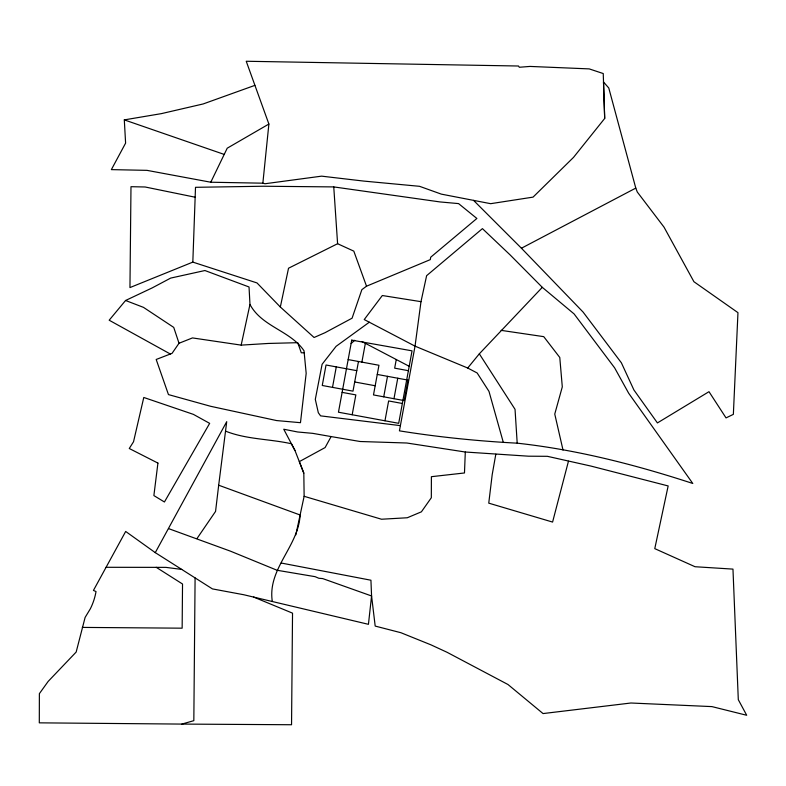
<?xml version="1.0" encoding="UTF-8"?>
<svg xmlns="http://www.w3.org/2000/svg" width="786" height="786" viewBox="0 0 786 786"><rect width="100%" height="100%" fill="white"/><g stroke="black" fill="none" stroke-linecap="round" stroke-linejoin="round"><path stroke-width="1.18" d="M272.3 601.418C267.26 568.858 298.533 546.417 300.114 514.997L218.685 485.208L226.722 421.66L155.274 552.637L212.416 588.901L243.739 594.737L368.438 624.32L371.572 595.975L370.933 580.225L281.241 563.031M195.095 577.907L193.828 720.664L181.88 724.083L39.3 722.845L39.379 693.655L48.152 681.433L76.163 652.056L85.114 617.423L90.361 608.767A62.31 62.31 0 0 0 95.774 592.919L96 591.544L93.436 590.424L125.672 531.454L155.274 552.637M192.825 262.111L195.508 187.314L263.31 186.233L333.755 186.911L440.022 201.933L458.582 203.603L476.876 218.469L430.699 257.219L430.296 259.626L366.522 286.202L361.865 289.651L352.079 318.192L324.991 332.714L314.076 337.499L280.337 307.012L256.993 282.931L192.825 262.111L129.955 287.578L130.987 186.695L145.135 186.989L195.154 197.217M465.302 452.019L464.477 472.966L431.396 476.689L431.327 497.735L421.404 511.824L407.286 517.758L381.515 519.232L304.133 496.3L303.818 473.143L299.319 461.637L325.109 447.568L331.122 436.574L360.086 441.506L406.824 443.009L465.302 452.019L528.546 456.194L547.361 456.312L590.875 466.059L668.159 485.945L654.777 548.638L695.03 566.726L732.965 569.113L738.3 699.678L746.7 715.27L711.929 706.604L630.922 703.008L543.047 713.57L508.011 684.527L447.008 652.262L430.954 644.844L400.899 632.71L375.187 626.078L371.572 595.975L322.663 578.575L318.851 578.27L315.107 576.669L277.085 570.272L230.475 551.173L168.558 528.605M262.858 183.187L268.881 124.041L246.234 61.259L518.505 66.014L519.291 67.262L530 66.427L589.225 68.893L603.245 73.55L604.689 118.46L573.525 157.377L533.046 197.129L490.661 203.682L441.339 194.132L419.528 186.311L363.839 181.094L321.612 176.152L265.059 183.737L262.858 183.187L210.776 182.224L146.992 170.356L111.366 169.619L125.603 143.131L124.306 119.885L161.415 113.626L203.152 103.958L254.87 85.369M218.685 485.208L215.561 511.401L196.962 538.587M420.991 301.667L415.037 346.154L399.426 430.846C438.529 437.134 477.721 441.064 517.198 443.176C577.111 449.72 635.569 464.781 692.78 483.469L628.682 393.246L614.613 367.828L574.094 313.928L542.301 287.342L510.016 254.811L482.427 228.628L426.621 275.67L420.991 301.667L382.32 295.526L364.232 319.558L415.037 346.154L467.699 368.015L477.151 372.977L488.99 391.399L503.138 441.761M495.819 454.2L492.193 474.695L488.754 503.148L552.587 522.071L568.465 461.185M332.507 387.38L336.28 366.885M358.465 361.481L352.993 391.153L322.26 385.484L326.033 364.999L356.775 370.668M352.177 414.743L355.842 394.896L342.116 392.371M361.884 362.12L365.352 343.335M383.725 396.822L387.508 376.327M384.963 420.785L388.628 400.948L402.353 403.473M396.262 359.516L394.67 368.162L408.396 370.687M393.973 398.708L397.755 378.223M249.968 304.428C261.709 326.701 290.378 330.631 304.005 350.743L306.176 373.34L300.468 422.691L276.603 420.569L210.628 406.293L168.459 394.592L156.188 359.477L172.055 353.346L179.021 343.256L192.482 337.921L241.164 345.123L249.968 304.428L249.034 286.978L204.92 270.531L170.69 278.087L152.16 287.922L125.573 300.488L109.175 320.216L170.326 354.014M280.337 307.012L288.531 268.223L337.597 243.719L353.808 251.137L366.522 286.202M295.841 534.844L304.133 496.3M210.776 182.224L227.223 148.2L268.881 124.041M467.699 368.015L479.322 353.828L542.301 287.342M351.116 343.531L354.722 340.279M369.312 322.211L336.094 346.331L322.103 364.272L315.304 399.376L318.33 412.758L320.59 415.863L400.388 425.629M604.689 118.46L603.491 81.95L608.786 88.012L635.786 188.1L521.432 248.219L473.555 200.371M241.164 345.123L268.281 343.453L297.756 342.686L301.293 352.786L304.202 352.786M106.081 567.295L165.944 567.374L181.723 569.428M181.88 724.083L291.547 724.741L292.53 613.149L253.603 597.046M82.304 627.405L182.146 628.181L182.529 584.008L156.198 567.295M501.114 330.356L543.745 336.654L559.779 357.473L562.295 386.879L554.759 414.065L563.022 450.073M331.122 436.574L312.72 433.351L297.658 431.986L283.746 429.225L294.937 450.427L303.818 473.143M348.159 359.585L378.95 365.264L373.488 394.936L404.22 400.595L408.003 380.11L377.26 374.441M354.683 381.976L375.177 385.749M124.306 119.885L224.265 154.439M125.573 300.488L143.484 307.365L173.735 327.398L179.021 343.256M225.523 431.121C246.421 439.492 269.667 438.883 291.419 443.756L294.937 450.427M362.12 341.635L409.201 366.296M521.432 248.219L583.104 312.091L621.372 362.788L633.899 389.954L657.42 422.927L708.992 391.683L726.028 417.906L733.358 414.36L737.966 312.661L693.92 281.712L664.013 227.125L637.279 192L635.786 188.1M479.322 353.828L515.036 409.319L517.198 443.176M333.755 186.911L337.597 243.719M157.927 463.092L153.879 495.583L164.431 501.989L209.666 423.359L193.415 414.379L143.779 397.47L133.532 441.752L129.268 448.501L157.927 463.092M351.745 340.132L338.461 412.218L398.689 423.32L412.051 350.841L351.745 340.132"/></g></svg>
